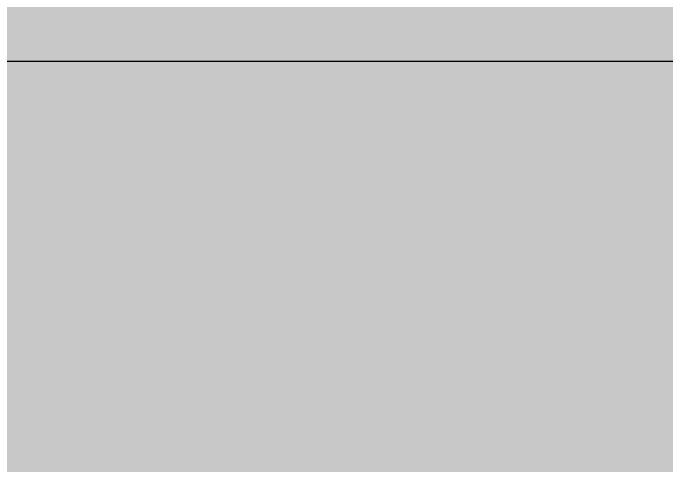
# Model space of a CAD drawing. Header units: millimetres. Extents: x -4 to 8794, y -6642 to 2653.
# Drawn here: x 1805.7 to 1896.8, y -4757.5 to -4694.5 of the extents above; entities that cross this region are included whole.
import ezdxf

# ---------------------------------------------------------------- set-up
doc = ezdxf.new("R2010")
doc.units = ezdxf.units.MM
doc.layers.add('VEG-MACETA', color=25, linetype='Continuous', lineweight=25, true_color=0x745440)
doc.layers.add('VEG-RELLENO', color=253, linetype='Continuous', true_color=0x96c896)

# ---------------------------------------------------------------- blocks, each defined once
blk = doc.blocks.new('VEG_Helecho_ALZADO')
at = {"layer": 'VEG-RELLENO', "true_color": 0x8cabc7}
h = blk.add_hatch(color=253, dxfattribs=at)
h.dxf.hatch_style = 1
h.paths.add_polyline_path([(165, 270.3), (164.1, 267.6), (160.7, 264.6), (158, 264), (-158, 264), (-160.4, 264.4), (-161.4, 271.2), (-162.9, 275.5), (-160, 276.6), (-160, 278), (-150.9, 278), (-151.5, 279.5), (-149.7, 280), (-145, 280), (-145.7, 278), (-139.3, 278), (-139.6, 280), (-135, 280), (-135.8, 278), (-128.3, 278), (-128.3, 280), (-123.1, 280), (-123.7, 278), (-115.8, 278), (-115.8, 280), (-113.6, 280), (-114.4, 278), (-105.8, 278), (-105.5, 280), (-102.1, 280), (-103.1, 278), (-94.2, 278), (-93.8, 280), (-91.8, 280), (-93, 278), (-83.5, 278), (-82.8, 280), (-77.6, 280), (-78.6, 278), (-69.8, 278), (-69.5, 280), (-66.1, 280), (-67.5, 278), (-58.5, 278), (-58.4, 278.4), (-58.2, 278), (-45.9, 278), (-45.8, 280), (-42.6, 279.4), (-42.6, 278), (-19.3, 278), (-21.2, 278.6), (-20, 280), (-18.3, 280), (-16.9, 278), (-8.2, 278), (-9.1, 280), (18.8, 280), (18.3, 278), (53, 278), (53.5, 279.3), (56.4, 278), (64.8, 278), (65.9, 280), (69.5, 280), (69, 278), (77.7, 278), (78.9, 280), (80.8, 280), (80.4, 278), (88.8, 278), (89.8, 280), (95.1, 280), (94.3, 278), (103.8, 278), (104.9, 280), (109.2, 280), (108.2, 278), (118.5, 278), (119.8, 280), (122.7, 280), (121.5, 278), (132, 278), (133.1, 280), (137.3, 280), (135.8, 278), (146.3, 278), (147.4, 280), (153.7, 280), (151.9, 278), (160, 278), (160, 275.1), (162, 278.7), (162.4, 278.4), (164.7, 275)])
at = {"layer": 'VEG-RELLENO', "true_color": 0x98bad8}
h = blk.add_hatch(color=151, dxfattribs=at)
h.dxf.hatch_style = 1
h.paths.add_polyline_path([(162.3, 248.2), (161.2, 246.2), (160, 246.8), (160, 228), (161.6, 239.4), (163.1, 238.4), (163.7, 227.2), (163.7, 225.4), (160, 211.4), (160, 192.6), (161.2, 194), (161, 188.1), (162.2, 188.8), (157.6, 148), (154, 125.5), (149.7, 104.6), (144.4, 86.3), (141.2, 77.7), (133.9, 61.2), (126.1, 46.3), (112, 22.4), (106.7, 14.7), (102.1, 9.8), (89.6, 0), (-89.6, 0), (-104.3, 12), (-109.2, 18.1), (-122.2, 39.5), (-130, 53.6), (-137.6, 69.3), (-144.4, 86.3), (-147.2, 95.2), (-151.9, 114.8), (-155.9, 136.7), (-159.1, 159.4), (-163.2, 201.6), (-163.8, 219.1), (-163.4, 233.2), (-161.6, 238.7), (-160.2, 249), (-160.4, 264.4), (-158, 264), (158, 264), (160.7, 264.6), (160, 263.9), (160, 252.9), (161.8, 254.2)])
h.paths.add_polyline_path([(-121.6, 218.4), (-130.6, 166.1), (-131.6, 153.1), (-131.2, 140), (-128.8, 125.8), (-124.7, 110.1), (-119.6, 94.5), (-109.3, 68.8), (-105.6, 61.6), (-102.8, 59), (-100.3, 60.1), (-98.2, 64.1), (-96.7, 69.9), (-95.9, 76.8), (-96, 84), (-97.4, 91.9), (-107.4, 123.2), (-110.3, 134.6), (-112, 145.6), (-112.2, 156.5), (-110.2, 178.9), (-105.6, 212.8)], flags=0)
at = {"layer": 'VEG-MACETA'}
blk.add_lwpolyline([(160.7, 264.6), (158, 264), (-158, 264), (-160.4, 264.4)], dxfattribs=at)

msp = doc.modelspace()

# ---------------------------------------------------------------- block references
msp.add_blockref('VEG_Helecho_ALZADO', (1850, -4965.228))

doc.saveas('drawing.dxf')
